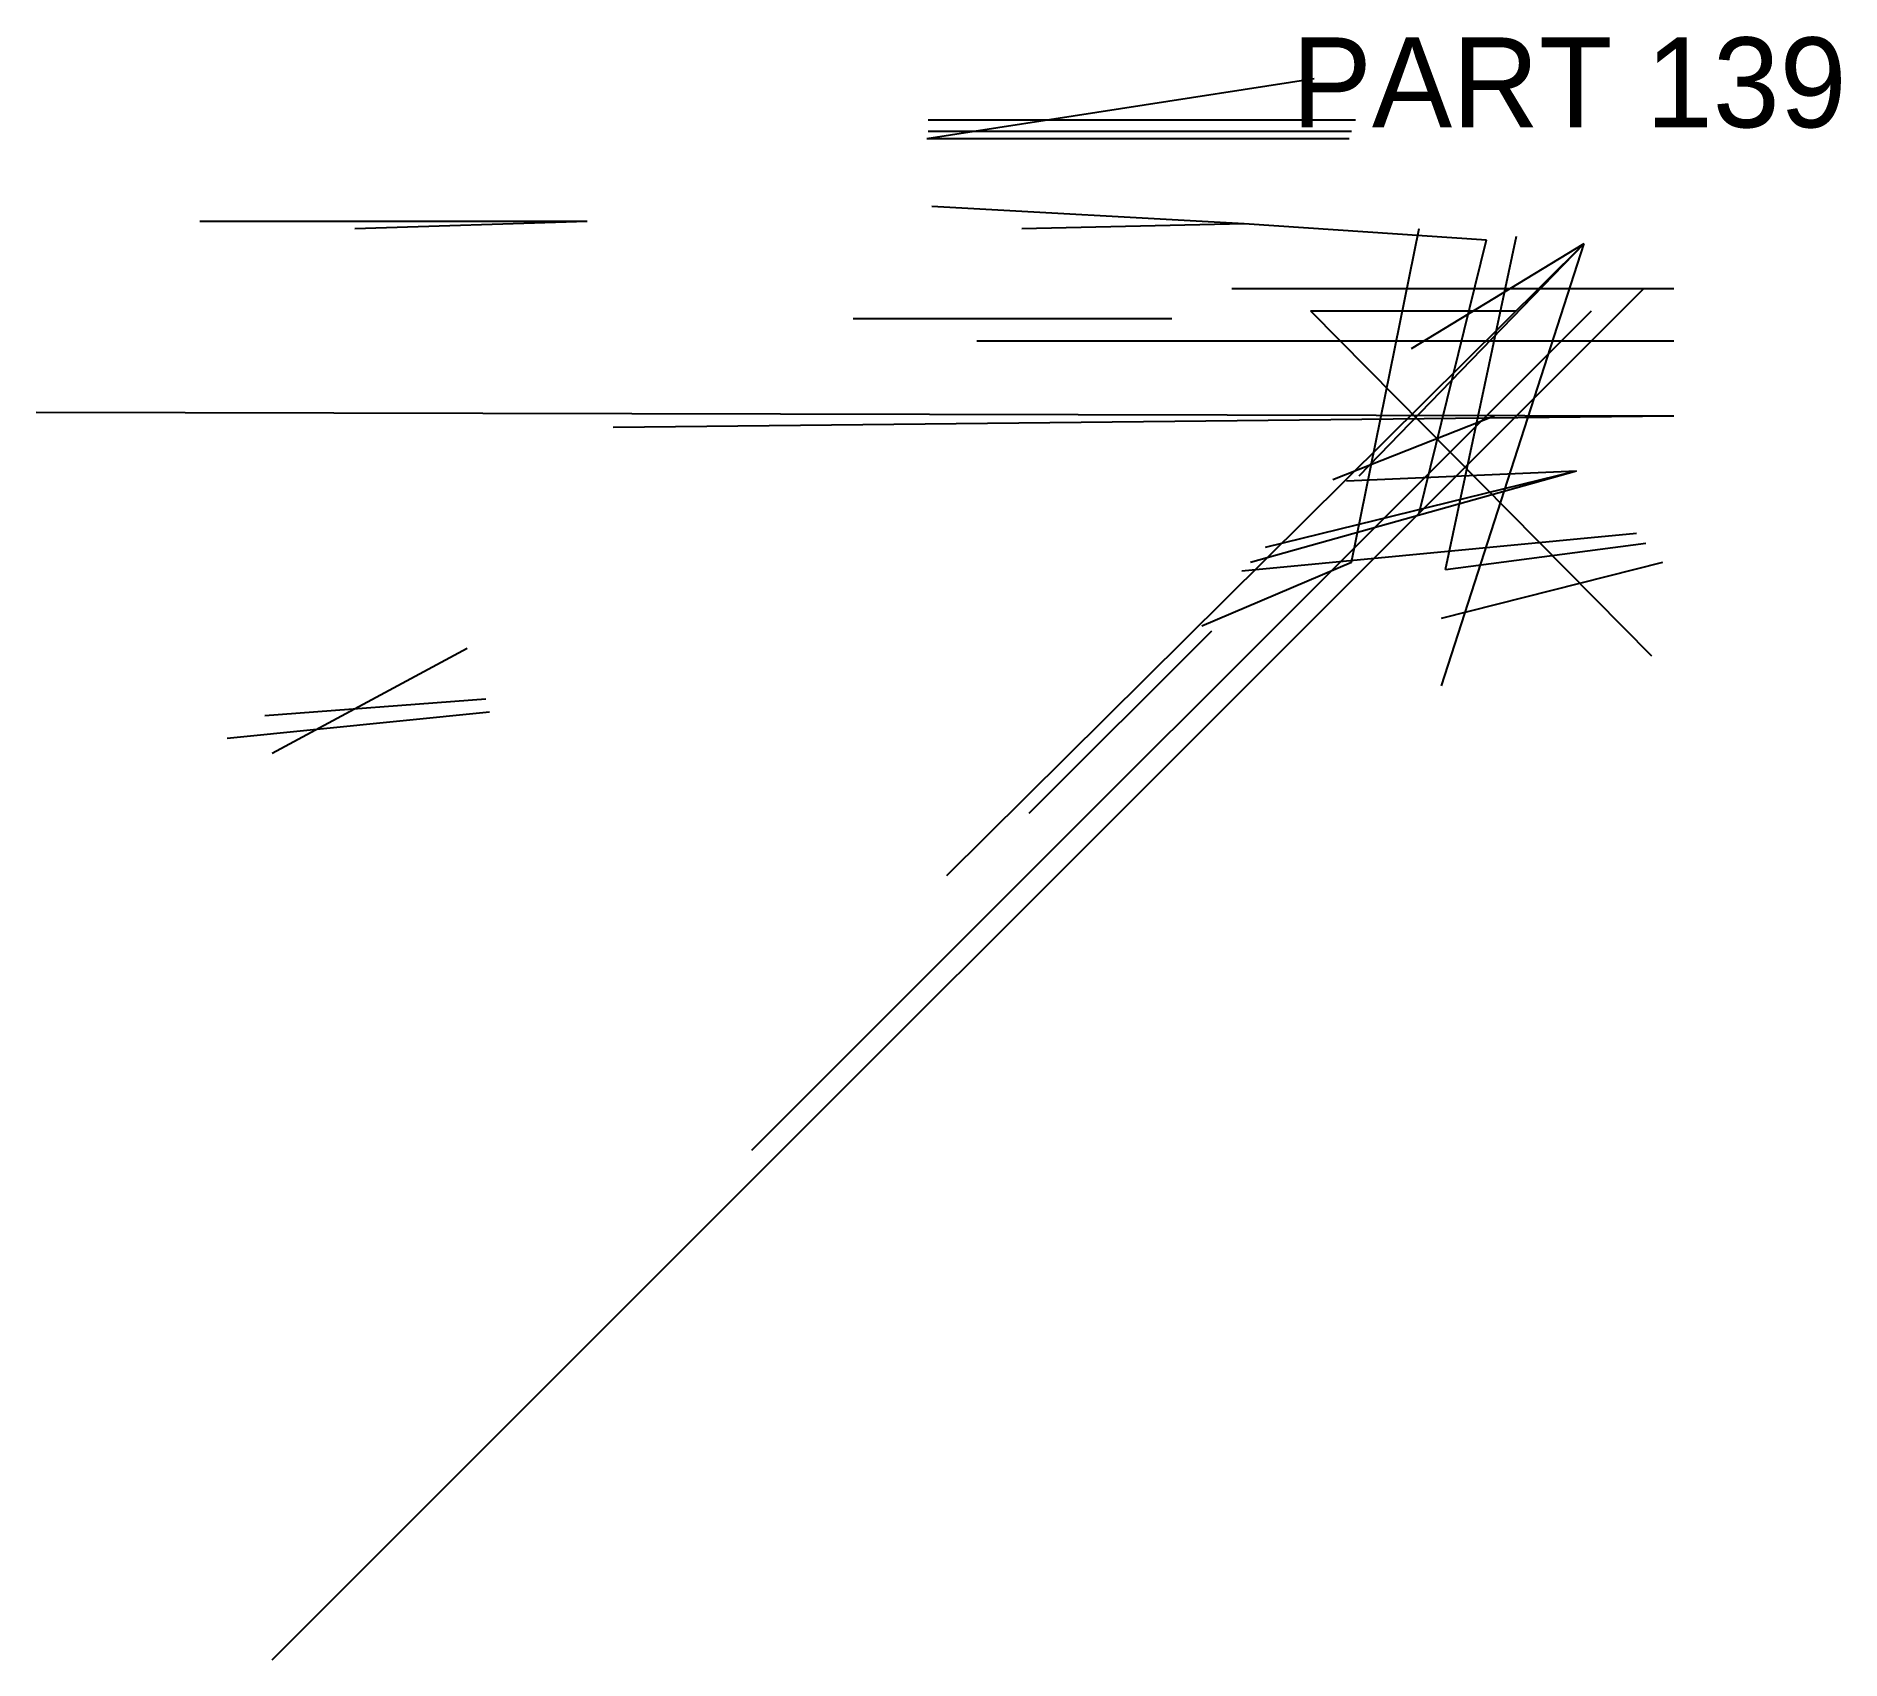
# Model space of a CAD drawing. Header units: millimetres. Extents: x 1256 to 1497, y 994 to 1211.
import ezdxf

# ---------------------------------------------------------------- set-up
doc = ezdxf.new("R2010")
doc.units = ezdxf.units.MM
doc.layers.add('ANNOTATIONS', color=3, linetype='Continuous')
doc.layers.add('GEOMETRY', color=7, linetype='Continuous')

msp = doc.modelspace()

# ---------------------------------------------------------------- linework, layer by layer
at = {"layer": 'GEOMETRY'}
for p, q in [((1375.33, 1197), (1427, 1205)), ((1375.5, 1199.5), (1432.5, 1199.5)), ((1375.33, 1197), (1431.67, 1197)), ((1375.5, 1198), (1432, 1198)), ((1383, 1197), (1431.67, 1197)), ((1376, 1188), (1417.67, 1185.67)), ((1278.33, 1186), (1330, 1186)), ((1299, 1185), (1330, 1186)), ((1388, 1185), (1417.67, 1185.67)), ((1417.67, 1185.67), (1450, 1183.5)), ((1432, 1140.5), (1441, 1185)), ((1378, 1098.67), (1463, 1183)), ((1433, 1152), (1463, 1183)), ((1440, 1169), (1463, 1183)), ((1441, 1147), (1450, 1183.5)), ((1444, 1124), (1463, 1183)), ((1444.5, 1139.5), (1454, 1184)), ((1288, 994), (1471, 1177)), ((1416, 1177), (1475, 1177)), ((1352, 1062), (1464, 1174)), ((1365.5, 1173), (1408, 1173)), ((1426.5, 1174), (1454, 1174)), ((1426.5, 1174), (1472, 1128)), ((1382, 1170), (1475, 1170)), ((1256.5, 1160.5), (1475, 1160)), ((1333.5, 1158.5), (1475, 1160)), ((1429.5, 1151.5), (1451, 1160)), ((1418.5, 1140.5), (1462, 1152.67)), ((1420.5, 1142.5), (1462, 1152.67)), ((1431.33, 1151.33), (1462, 1152.67)), ((1417.33, 1139.33), (1470, 1144.33)), ((1444.5, 1139.5), (1471.25, 1143)), ((1412, 1132), (1432, 1140.5)), ((1444, 1133), (1473.5, 1140.5)), ((1389, 1107), (1413.33, 1131.33)), ((1288, 1115), (1314, 1129)), ((1287, 1120), (1316.5, 1122.25)), ((1282, 1117), (1317, 1120.5))]:
    msp.add_line(p, q, dxfattribs=at)

# ---------------------------------------------------------------- texts
at = {"layer": 'ANNOTATIONS'}
msp.add_text('PART 139', height=12, dxfattribs=at).set_placement((1424, 1198.5))

doc.saveas('drawing.dxf')
